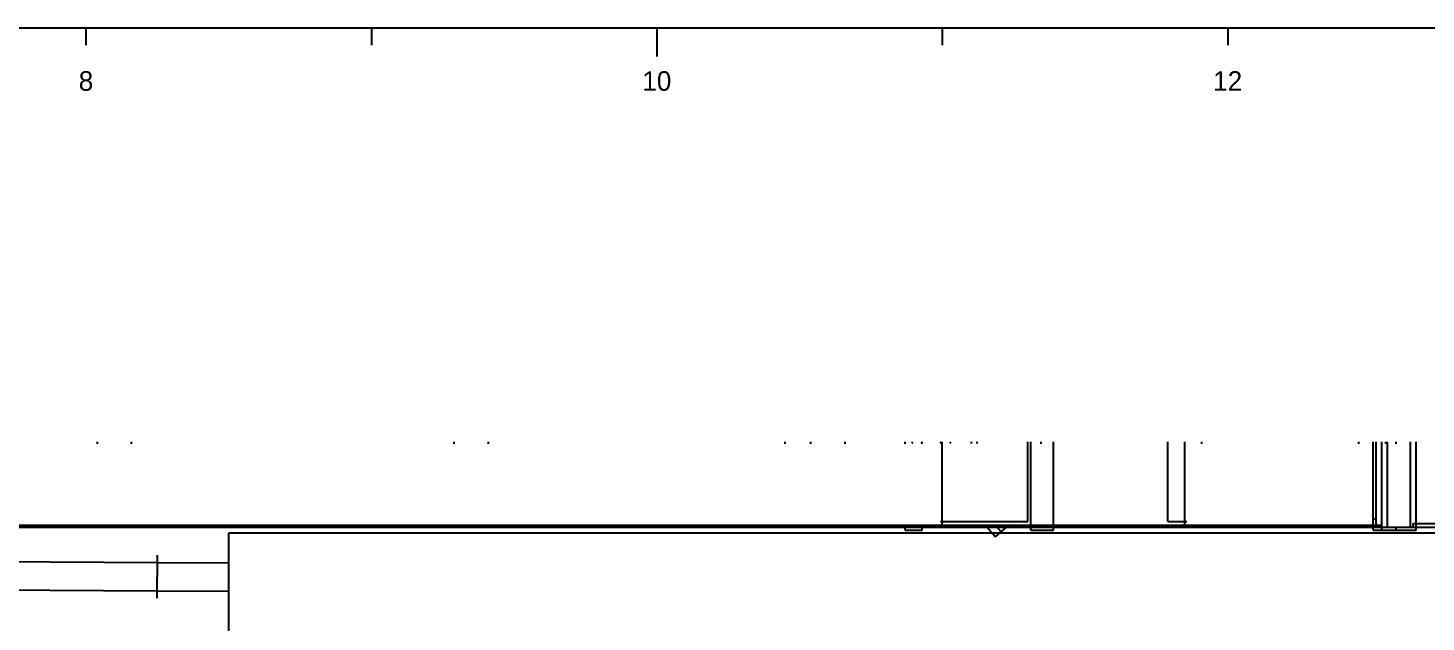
# Model space of a CAD drawing. Extents: x 5 to 836, y 5 to 589.
# Drawn here: x 188.9 to 286.9, y 333.4 to 375 of the extents above; entities that cross this region are included whole.
import ezdxf
from ezdxf.enums import TextEntityAlignment as Align

# ---------------------------------------------------------------- set-up
doc = ezdxf.new("R2010")
doc.units = 0
doc.linetypes.add('DASHED', pattern=[4.5, 3, -1.5])
for name, color, linetype in [('CUT', 7, 'CONTINUOUS'), ('DETAIL', 8, 'CONTINUOUS'), ('DIM', 3, 'CONTINUOUS'), ('MARKING', 4, 'DASHED'), ('OUTLINE', 7, 'CONTINUOUS'), ('TEXT', 7, 'CONTINUOUS')]:
    doc.layers.add(name, color=color, linetype=linetype)

msp = doc.modelspace()

# ---------------------------------------------------------------- linework, layer by layer
at = {"layer": 'CUT'}
for p, q in [((270, 340), (270, 346)), ((283.4, 340), (283.4, 346)), ((284.2, 340), (284.2, 346)), ((285.8, 340), (285.8, 346)), ((33, 340), (723, 340)), ((84.2, 340.16), (283.8, 340.16)), ((84.2, 340.06), (283.8, 340.06)), ((283.8, 340.06), (283.8, 340.16)), ((286, 340.04), (286, 340.26)), ((286, 340.26), (633, 340.26)), ((286, 340.02), (633, 340.02)), ((203, 332), (203, 339.6)), ((203, 339.6), (554.2, 339.6))]:
    msp.add_line(p, q, dxfattribs=at)
at = {"layer": 'DETAIL'}
for p, q in [((193.8, 345.86), (193.8, 346)), ((196.2, 345.86), (196.2, 346)), ((218.8, 345.86), (218.8, 346)), ((221.2, 345.86), (221.2, 346)), ((242, 345.86), (242, 346)), ((243.8, 345.86), (243.8, 346)), ((246.2, 345.86), (246.2, 346)), ((250.4, 345.86), (250.4, 346)), ((250.84, 346), (250.93, 345.9)), ((251.51, 346), (251.6, 345.9)), ((251.6, 345.86), (251.6, 346)), ((252.84, 346), (252.93, 345.9)), ((253, 340), (253, 346)), ((253.51, 346), (253.6, 345.9)), ((255.05, 345.87), (255.05, 346)), ((255.45, 345.87), (255.45, 346)), ((259, 340.4), (259, 346)), ((259.2, 339.8), (259.2, 346)), ((259.92, 345.86), (259.92, 346)), ((260.8, 339.8), (260.8, 346)), ((268.8, 340.4), (268.8, 346)), ((270, 340), (270, 346)), ((271.2, 345.86), (271.2, 346)), ((282.2, 345.86), (282.2, 346)), ((283.2, 339.8), (283.2, 346)), ((283.4, 340), (283.4, 346)), ((283.8, 339.8), (283.8, 346)), ((284.08, 345.86), (284.08, 346)), ((284.2, 345.86), (284.2, 346)), ((284.8, 345.86), (284.8, 346)), ((285.8, 345.86), (285.8, 346)), ((286.2, 339.8), (286.2, 346)), ((161.08, 340), (722, 340)), ((213, 340), (213, 340.14)), ((250.4, 339.8), (250.4, 340.08)), ((251.6, 339.8), (251.6, 340.08)), ((252.87, 340.4), (259, 340.4)), ((256.01, 340.17), (256.74, 339.34)), ((256.66, 340.19), (257.12, 339.67)), ((256.74, 339.34), (257.68, 340.17)), ((258.6, 340), (258.6, 340.14)), ((259, 340), (259, 340.14)), ((268.8, 340.4), (270.13, 340.4)), ((283.27, 340.6), (283.4, 340.6)), ((284.8, 339.8), (284.8, 339.94)), ((286, 340.02), (286, 340.26)), ((286, 340.26), (633, 340.26)), ((286, 340.02), (633, 340.02)), ((203, 278), (203, 339.6)), ((203, 339.6), (554.2, 339.6)), ((250.4, 339.8), (251.6, 339.8)), ((259.2, 339.8), (260.8, 339.8)), ((283.2, 339.8), (286.2, 339.8)), ((197.99, 335.04), (198.01, 338.04)), ((178.01, 337.67), (198.01, 337.54)), ((198.01, 337.54), (203.04, 337.52)), ((177.99, 335.67), (197.99, 335.54)), ((197.99, 335.54), (203.03, 335.52))]:
    msp.add_line(p, q, dxfattribs=at)
at = {"layer": 'DIM'}
for p, q in [((25, 375), (741, 375)), ((193, 375), (193, 373.8)), ((213, 375), (213, 373.8)), ((233, 375), (233, 373)), ((253, 375), (253, 373.8)), ((273, 375), (273, 373.8))]:
    msp.add_line(p, q, dxfattribs=at)
at = {"layer": 'MARKING'}
for p, q in [((169.44, 340.16), (250.49, 340.16)), ((169.44, 340.06), (250.49, 340.06)), ((174.17, 340), (213, 340)), ((213, 340), (213, 340.14)), ((251.47, 340.16), (259.3, 340.16)), ((251.47, 340.06), (259.3, 340.06)), ((260.56, 340.16), (283.24, 340.16)), ((260.56, 340.06), (283.24, 340.06))]:
    msp.add_line(p, q, dxfattribs=at)
at = {"layer": 'OUTLINE'}
for p, q in [((174.25, 340), (213, 340)), ((256.74, 339.34), (257.49, 340))]:
    msp.add_line(p, q, dxfattribs=at)

# ---------------------------------------------------------------- texts
at = {"layer": 'TEXT'}
for s, p in [('8', (193, 370.6)), ('10', (233, 370.6)), ('12', (273, 370.6))]:
    msp.add_text(s, height=1.37, dxfattribs=at).set_placement(p, align=Align.CENTER)

doc.saveas('drawing.dxf')
